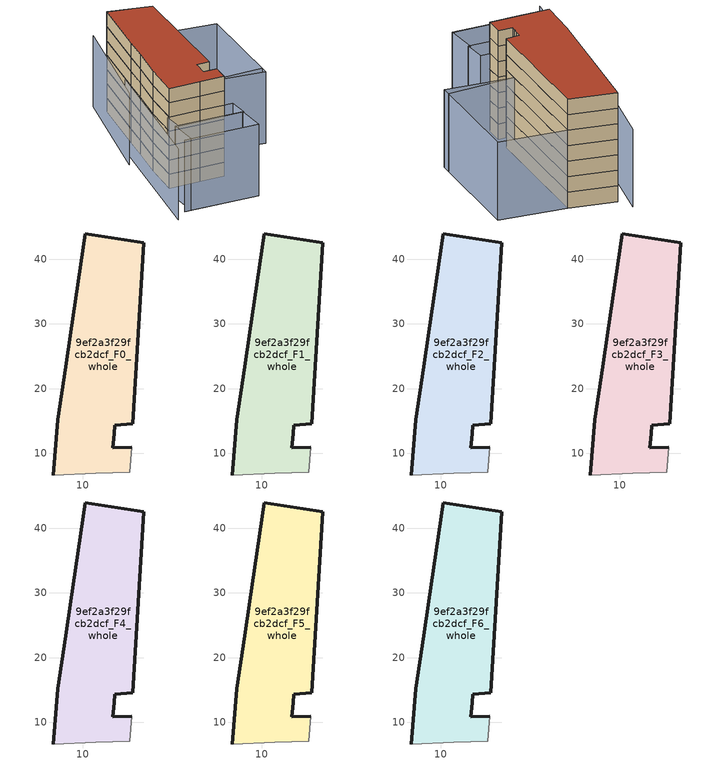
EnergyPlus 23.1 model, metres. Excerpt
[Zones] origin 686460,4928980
9ef2a3f29fcb2dcf_F0_whole
 floor ground (EU_floor_Construction): 19.47,42.55 17.76,14.59 14.92,14.29 14.89,13.01 14.71,11.51 14.66,10.83 17.55,10.92 17.28,7.08 12.02,6.88 5.39,6.62 6.15,15.14 7.36,23.4 8.14,28.74 10.37,43.92 z0
 wall outside (EU_wall_Construction): 17.55,10.92 14.66,10.83 14.71,11.51 14.89,13.01 14.92,14.29 17.76,14.59 19.47,42.55 10.37,43.92 8.14,28.74 7.36,23.4 6.15,15.14 5.39,6.62 z0:3
 wall adiabatic (EU_wall_Construction): 5.39,6.62 12.02,6.88 17.28,7.08 17.55,10.92 z0:3
9ef2a3f29fcb2dcf_F1_whole
 floor to 9ef2a3f29fcb2dcf_F0_whole (EU_floor_Construction): 19.47,42.55 17.76,14.59 14.92,14.29 14.89,13.01 14.71,11.51 14.66,10.83 17.55,10.92 17.28,7.08 12.02,6.88 5.39,6.62 6.15,15.14 7.36,23.4 8.14,28.74 10.37,43.92 z3
 wall outside (EU_wall_Construction): 17.55,10.92 14.66,10.83 14.71,11.51 14.89,13.01 14.92,14.29 17.76,14.59 19.47,42.55 10.37,43.92 8.14,28.74 7.36,23.4 6.15,15.14 5.39,6.62 z3:6
 wall adiabatic (EU_wall_Construction): 5.39,6.62 12.02,6.88 17.28,7.08 17.55,10.92 z3:6
9ef2a3f29fcb2dcf_F2_whole
 floor to 9ef2a3f29fcb2dcf_F1_whole (EU_floor_Construction): 19.47,42.55 17.76,14.59 14.92,14.29 14.89,13.01 14.71,11.51 14.66,10.83 17.55,10.92 17.28,7.08 12.02,6.88 5.39,6.62 6.15,15.14 7.36,23.4 8.14,28.74 10.37,43.92 z6
 wall outside (EU_wall_Construction): 17.55,10.92 14.66,10.83 14.71,11.51 14.89,13.01 14.92,14.29 17.76,14.59 19.47,42.55 10.37,43.92 8.14,28.74 7.36,23.4 6.15,15.14 5.39,6.62 z6:9
 wall adiabatic (EU_wall_Construction): 5.39,6.62 12.02,6.88 17.28,7.08 17.55,10.92 z6:9
9ef2a3f29fcb2dcf_F3_whole
 floor to 9ef2a3f29fcb2dcf_F2_whole (EU_floor_Construction): 19.47,42.55 17.76,14.59 14.92,14.29 14.89,13.01 14.71,11.51 14.66,10.83 17.55,10.92 17.28,7.08 12.02,6.88 5.39,6.62 6.15,15.14 7.36,23.4 8.14,28.74 10.37,43.92 z9
 wall outside (EU_wall_Construction): 17.55,10.92 14.66,10.83 14.71,11.51 14.89,13.01 14.92,14.29 17.76,14.59 19.47,42.55 10.37,43.92 8.14,28.74 7.36,23.4 6.15,15.14 5.39,6.62 z9:12
 wall adiabatic (EU_wall_Construction): 5.39,6.62 12.02,6.88 17.28,7.08 17.55,10.92 z9:12
9ef2a3f29fcb2dcf_F4_whole
 floor to 9ef2a3f29fcb2dcf_F3_whole (EU_floor_Construction): 19.47,42.55 17.76,14.59 14.92,14.29 14.89,13.01 14.71,11.51 14.66,10.83 17.55,10.92 17.28,7.08 12.02,6.88 5.39,6.62 6.15,15.14 7.36,23.4 8.14,28.74 10.37,43.92 z12
 wall outside (EU_wall_Construction): 17.55,10.92 14.66,10.83 14.71,11.51 14.89,13.01 14.92,14.29 17.76,14.59 19.47,42.55 10.37,43.92 8.14,28.74 7.36,23.4 6.15,15.14 5.39,6.62 z12:15
 wall adiabatic (EU_wall_Construction): 5.39,6.62 12.02,6.88 17.28,7.08 17.55,10.92 z12:15
9ef2a3f29fcb2dcf_F5_whole
 floor to 9ef2a3f29fcb2dcf_F4_whole (EU_floor_Construction): 19.47,42.55 17.76,14.59 14.92,14.29 14.89,13.01 14.71,11.51 14.66,10.83 17.55,10.92 17.28,7.08 12.02,6.88 5.39,6.62 6.15,15.14 7.36,23.4 8.14,28.74 10.37,43.92 z15
 wall outside (EU_wall_Construction): 17.55,10.92 14.66,10.83 14.71,11.51 14.89,13.01 14.92,14.29 17.76,14.59 19.47,42.55 10.37,43.92 8.14,28.74 7.36,23.4 6.15,15.14 5.39,6.62 z15:18
 wall adiabatic (EU_wall_Construction): 5.39,6.62 12.02,6.88 17.28,7.08 17.55,10.92 z15:18
9ef2a3f29fcb2dcf_F6_whole
 floor to 9ef2a3f29fcb2dcf_F5_whole (EU_floor_Construction): 19.47,42.55 17.76,14.59 14.92,14.29 14.89,13.01 14.71,11.51 14.66,10.83 17.55,10.92 17.28,7.08 12.02,6.88 5.39,6.62 6.15,15.14 7.36,23.4 8.14,28.74 10.37,43.92 z18
 wall outside (EU_wall_Construction): 17.55,10.92 14.66,10.83 14.71,11.51 14.89,13.01 14.92,14.29 17.76,14.59 19.47,42.55 10.37,43.92 8.14,28.74 7.36,23.4 6.15,15.14 5.39,6.62 z18:21
 wall adiabatic (EU_wall_Construction): 5.39,6.62 12.02,6.88 17.28,7.08 17.55,10.92 z18:21
 roof outside (EU_roof_Construction): 17.28,7.08 17.55,10.92 14.66,10.83 14.71,11.51 14.89,13.01 14.92,14.29 17.76,14.59 19.47,42.55 10.37,43.92 8.14,28.74 7.36,23.4 6.15,15.14 5.39,6.62 12.02,6.88 z21
shading: 3.32,-4.32 18.79,-3.88 / 16.43,18.14 31.35,19.29 / 5.53,26.04 0.44,-7.25 / 9.03,47.18 3.34,20.03 / 4.52,2.26 19.03,2.63 / 19.03,2.63 19.2,-3.92 / 19.2,-3.92 4.69,-4.29 / 4.69,-4.29 4.52,2.26 / 5,6.61 19.12,7.15 / 19.12,7.15 19.3,2.64 / 19.3,2.64 5.17,2.1 / 5.17,2.1 5,6.61 / 17.96,18.26 19.47,42.55 / 19.47,42.55 32.74,41.72 / 32.74,41.72 31.23,17.43 / 31.23,17.43 17.96,18.26 z0:15
[Building]
EU S2 Campaign: North Axis=0; Terrain=City; Solar Distribution=FullExterior
[Site:Location]
Bologna: Latitude=44.5; Longitude=11.25; Time Zone=1; Elevation=37
[SizingPeriod:WeatherFileDays]
AnnualSizingPeriod: Begin Month=1; Begin Day of Month=1; End Month=12; End Day of Month=31; Day of Week for Start Day=Monday; Use Weather File Daylight Saving Period=No; Use Weather File Rain and Snow Indicators=No
[MATERIAL]
EU_InternalMass_Material: Roughness=MediumRough; Thickness=0.1; Conductivity=1; Density=1800; Specific Heat=900; Thermal Absorptance=0.9; Solar Absorptance=0.7; Visible Absorptance=0.7
[MATERIAL:NOMASS] Roughness=MediumRough; Thermal Absorptance=0.9; Solar Absorptance=0.7; Visible Absorptance=0.7
Name | Thermal Resistance
EU_wall_NoMass | 0.905828
EU_roof_NoMass | 0.37593
EU_floor_NoMass | 0.67114
[CONSTRUCTION]
EU_wall_Construction: EU_wall_NoMass
EU_roof_Construction: EU_roof_NoMass
EU_floor_Construction: EU_floor_NoMass
EU_InternalMass_Construction: EU_InternalMass_Material
[ZONE] Type=1; Multiplier=1; Ceiling Height=autocalculate; Volume=1142.55; Floor Area=autocalculate; Part of Total Floor Area=Yes
9ef2a3f29fcb2dcf_F0_whole; 9ef2a3f29fcb2dcf_F1_whole; 9ef2a3f29fcb2dcf_F2_whole; 9ef2a3f29fcb2dcf_F3_whole; 9ef2a3f29fcb2dcf_F4_whole; 9ef2a3f29fcb2dcf_F5_whole; 9ef2a3f29fcb2dcf_F6_whole
[INTERNALMASS] Construction=EU_InternalMass_Construction; Surface Area=358.362
Name | Zone or ZoneList
9ef2a3f29fcb2dcf_F0_whole_EU_InternalMass | 9ef2a3f29fcb2dcf_F0_whole
9ef2a3f29fcb2dcf_F1_whole_EU_InternalMass | 9ef2a3f29fcb2dcf_F1_whole
9ef2a3f29fcb2dcf_F2_whole_EU_InternalMass | 9ef2a3f29fcb2dcf_F2_whole
9ef2a3f29fcb2dcf_F3_whole_EU_InternalMass | 9ef2a3f29fcb2dcf_F3_whole
9ef2a3f29fcb2dcf_F4_whole_EU_InternalMass | 9ef2a3f29fcb2dcf_F4_whole
9ef2a3f29fcb2dcf_F5_whole_EU_InternalMass | 9ef2a3f29fcb2dcf_F5_whole
9ef2a3f29fcb2dcf_F6_whole_EU_InternalMass | 9ef2a3f29fcb2dcf_F6_whole
[OTHEREQUIPMENT] Fuel Type=Electricity; Design Level Calculation Method=Watts/Area; Power per Zone Floor Area=1; Fraction Latent=0; Fraction Radiant=0; Fraction Lost=0; Carbon Dioxide Generation Rate=0; EndUse Subcategory=EU_Step8_InternalGains
Name | Zone or ZoneList or Space or SpaceList | Schedule
EU_Step8_InternalGain_9ef2a3f29fcb2dcf_F0_whole_f000 | 9ef2a3f29fcb2dcf_F0_whole | EU_Step8_GainSchedule_9ef2a3f29fcb2dcf_F0_whole_f000
EU_Step8_InternalGain_9ef2a3f29fcb2dcf_F1_whole_f000 | 9ef2a3f29fcb2dcf_F1_whole | EU_Step8_GainSchedule_9ef2a3f29fcb2dcf_F1_whole_f000
EU_Step8_InternalGain_9ef2a3f29fcb2dcf_F2_whole_f000 | 9ef2a3f29fcb2dcf_F2_whole | EU_Step8_GainSchedule_9ef2a3f29fcb2dcf_F2_whole_f000
EU_Step8_InternalGain_9ef2a3f29fcb2dcf_F3_whole_f000 | 9ef2a3f29fcb2dcf_F3_whole | EU_Step8_GainSchedule_9ef2a3f29fcb2dcf_F3_whole_f000
EU_Step8_InternalGain_9ef2a3f29fcb2dcf_F4_whole_f000 | 9ef2a3f29fcb2dcf_F4_whole | EU_Step8_GainSchedule_9ef2a3f29fcb2dcf_F4_whole_f000
EU_Step8_InternalGain_9ef2a3f29fcb2dcf_F5_whole_f000 | 9ef2a3f29fcb2dcf_F5_whole | EU_Step8_GainSchedule_9ef2a3f29fcb2dcf_F5_whole_f000
EU_Step8_InternalGain_9ef2a3f29fcb2dcf_F6_whole_f000 | 9ef2a3f29fcb2dcf_F6_whole | EU_Step8_GainSchedule_9ef2a3f29fcb2dcf_F6_whole_f000
[ZONEVENTILATION:DESIGNFLOWRATE] Schedule=EU_AlwaysOn; Design Flow Rate Calculation Method=AirChanges/Hour; Air Changes per Hour=0.73129; Ventilation Type=Natural; Fan Pressure Rise=0; Fan Total Efficiency=1; Constant Term Coefficient=1; Temperature Term Coefficient=0; Velocity Term Coefficient=0; Velocity Squared Term Coefficient=0; Minimum Indoor Temperature=-100; Maximum Indoor Temperature=100; Delta Temperature=-100; Minimum Outdoor Temperature=-100; Maximum Outdoor Temperature=100; Maximum Wind Speed=40
Name | Zone or ZoneList or Space or SpaceList
EU_ConstantAir_9ef2a3f29fcb2dcf_F0_whole | 9ef2a3f29fcb2dcf_F0_whole
EU_ConstantAir_9ef2a3f29fcb2dcf_F1_whole | 9ef2a3f29fcb2dcf_F1_whole
EU_ConstantAir_9ef2a3f29fcb2dcf_F2_whole | 9ef2a3f29fcb2dcf_F2_whole
EU_ConstantAir_9ef2a3f29fcb2dcf_F3_whole | 9ef2a3f29fcb2dcf_F3_whole
EU_ConstantAir_9ef2a3f29fcb2dcf_F4_whole | 9ef2a3f29fcb2dcf_F4_whole
EU_ConstantAir_9ef2a3f29fcb2dcf_F5_whole | 9ef2a3f29fcb2dcf_F5_whole
EU_ConstantAir_9ef2a3f29fcb2dcf_F6_whole | 9ef2a3f29fcb2dcf_F6_whole
[HVACTEMPLATE:THERMOSTAT] Constant Heating Setpoint=20; Constant Cooling Setpoint=50
EU_HeatOnly_9ef2a3f29fcb2dcf_F0_whole; EU_HeatOnly_9ef2a3f29fcb2dcf_F1_whole; EU_HeatOnly_9ef2a3f29fcb2dcf_F2_whole; EU_HeatOnly_9ef2a3f29fcb2dcf_F3_whole; EU_HeatOnly_9ef2a3f29fcb2dcf_F4_whole; EU_HeatOnly_9ef2a3f29fcb2dcf_F5_whole; EU_HeatOnly_9ef2a3f29fcb2dcf_F6_whole
[HVACTEMPLATE:ZONE:IDEALLOADSAIRSYSTEM] System Availability Schedule=EU_AlwaysOn; Maximum Heating Supply Air Temperature=50; Minimum Cooling Supply Air Temperature=13; Maximum Heating Supply Air Humidity Ratio=0.0156; Minimum Cooling Supply Air Humidity Ratio=0.0077; Heating Limit=NoLimit; Cooling Limit=NoLimit; Heating Availability Schedule=EU_AlwaysOn; Cooling Availability Schedule=EU_CoolingOff; Dehumidification Control Type=ConstantSensibleHeatRatio; Cooling Sensible Heat Ratio=0.7; Dehumidification Setpoint=60; Humidification Control Type=None; Humidification Setpoint=30; Outdoor Air Method=None; Outdoor Air Flow Rate per Person=0.00944; Outdoor Air Flow Rate per Zone Floor Area=0; Outdoor Air Flow Rate per Zone=0; Demand Controlled Ventilation Type=None; Outdoor Air Economizer Type=NoEconomizer; Heat Recovery Type=None; Sensible Heat Recovery Effectiveness=0.7; Latent Heat Recovery Effectiveness=0.65
Name | Template Thermostat
9ef2a3f29fcb2dcf_F0_whole | EU_HeatOnly_9ef2a3f29fcb2dcf_F0_whole
9ef2a3f29fcb2dcf_F1_whole | EU_HeatOnly_9ef2a3f29fcb2dcf_F1_whole
9ef2a3f29fcb2dcf_F2_whole | EU_HeatOnly_9ef2a3f29fcb2dcf_F2_whole
9ef2a3f29fcb2dcf_F3_whole | EU_HeatOnly_9ef2a3f29fcb2dcf_F3_whole
9ef2a3f29fcb2dcf_F4_whole | EU_HeatOnly_9ef2a3f29fcb2dcf_F4_whole
9ef2a3f29fcb2dcf_F5_whole | EU_HeatOnly_9ef2a3f29fcb2dcf_F5_whole
9ef2a3f29fcb2dcf_F6_whole | EU_HeatOnly_9ef2a3f29fcb2dcf_F6_whole
[SIZING:ZONE] Zone Cooling Design Supply Air Temperature Input Method=SupplyAirTemperature; Zone Cooling Design Supply Air Temperature=13; Zone Heating Design Supply Air Temperature Input Method=SupplyAirTemperature; Zone Heating Design Supply Air Temperature=50; Zone Cooling Design Supply Air Humidity Ratio=0.008; Zone Heating Design Supply Air Humidity Ratio=0.008; Cooling Design Air Flow Method=DesignDay; Cooling Design Air Flow Rate=0; Cooling Minimum Air Flow per Zone Floor Area=0.000762; Cooling Minimum Air Flow=0; Cooling Minimum Air Flow Fraction=0.2; Heating Design Air Flow Method=DesignDay; Heating Design Air Flow Rate=0; Heating Maximum Air Flow per Zone Floor Area=0.002032; Heating Maximum Air Flow=0.141576; Heating Maximum Air Flow Fraction=0.3; Account for Dedicated Outdoor Air System=No; Dedicated Outdoor Air System Control Strategy=NeutralSupplyAir; Dedicated Outdoor Air Low Setpoint Temperature for Design=autosize; Dedicated Outdoor Air High Setpoint Temperature for Design=autosize; Zone Load Sizing Method=Sensible Load Only No Latent Load; Zone Latent Cooling Design Supply Air Humidity Ratio Input Method=HumidityRatioDifference; Zone Cooling Design Supply Air Humidity Ratio Difference=0.005; Zone Latent Heating Design Supply Air Humidity Ratio Input Method=HumidityRatioDifference; Zone Humidification Design Supply Air Humidity Ratio Difference=0.005
9ef2a3f29fcb2dcf_F0_whole; 9ef2a3f29fcb2dcf_F1_whole; 9ef2a3f29fcb2dcf_F2_whole; 9ef2a3f29fcb2dcf_F3_whole; 9ef2a3f29fcb2dcf_F4_whole; 9ef2a3f29fcb2dcf_F5_whole; 9ef2a3f29fcb2dcf_F6_whole
[SCHEDULE:CONSTANT]
Name | Hourly Value
EU_AlwaysOn | 1
EU_CoolingOff | 0
[SCHEDULE:FILE] Column Number=1; Rows to Skip at Top=0; Number of Hours of Data=8760; Column Separator=Comma; Interpolate to Timestep=No; Minutes per Item=60; Adjust Schedule for Daylight Savings=Yes
Name | File
EU_Step8_GainSchedule_9ef2a3f29fcb2dcf_F0_whole_f000 | ../../schedules/9ef2a3f29fcb2dcf/9ef2a3f29fcb2dcf_F0_whole_f000_gain.csv
EU_Step8_GainSchedule_9ef2a3f29fcb2dcf_F1_whole_f000 | ../../schedules/9ef2a3f29fcb2dcf/9ef2a3f29fcb2dcf_F1_whole_f000_gain.csv
EU_Step8_GainSchedule_9ef2a3f29fcb2dcf_F2_whole_f000 | ../../schedules/9ef2a3f29fcb2dcf/9ef2a3f29fcb2dcf_F2_whole_f000_gain.csv
EU_Step8_GainSchedule_9ef2a3f29fcb2dcf_F3_whole_f000 | ../../schedules/9ef2a3f29fcb2dcf/9ef2a3f29fcb2dcf_F3_whole_f000_gain.csv
EU_Step8_GainSchedule_9ef2a3f29fcb2dcf_F4_whole_f000 | ../../schedules/9ef2a3f29fcb2dcf/9ef2a3f29fcb2dcf_F4_whole_f000_gain.csv
EU_Step8_GainSchedule_9ef2a3f29fcb2dcf_F5_whole_f000 | ../../schedules/9ef2a3f29fcb2dcf/9ef2a3f29fcb2dcf_F5_whole_f000_gain.csv
EU_Step8_GainSchedule_9ef2a3f29fcb2dcf_F6_whole_f000 | ../../schedules/9ef2a3f29fcb2dcf/9ef2a3f29fcb2dcf_F6_whole_f000_gain.csv
